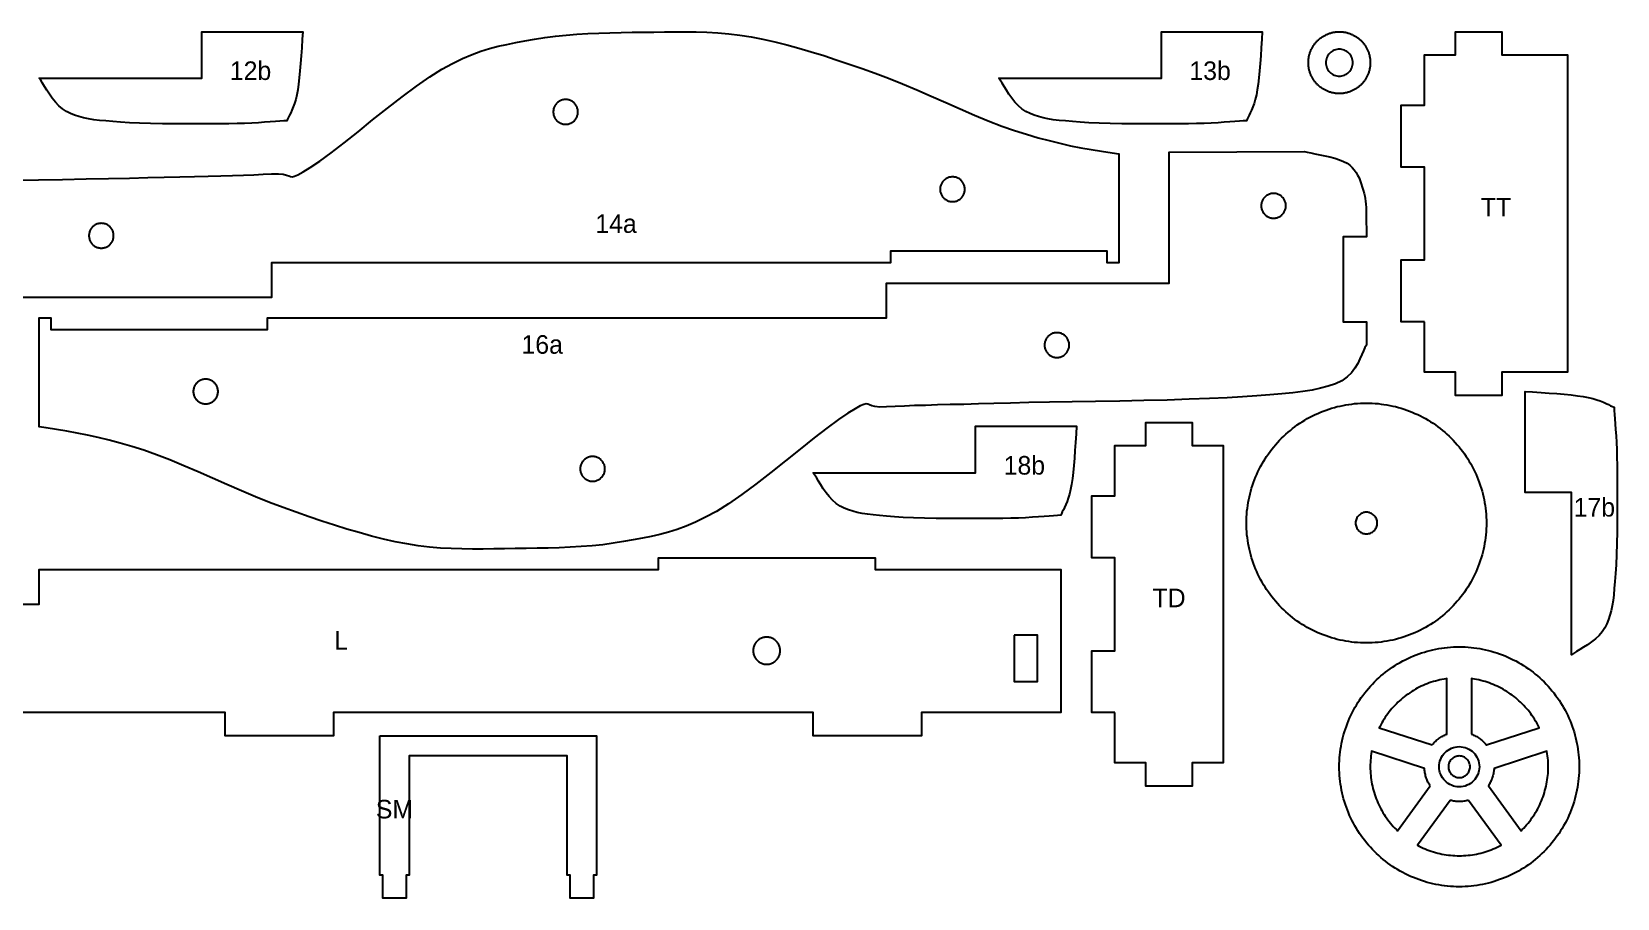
# Model space of a CAD drawing. Header units: metres. Extents: x 6 to 594, y 14 to 134.
# Drawn here: x 389 to 593.9, y 22 to 134 of the extents above; entities that cross this region are included whole.
import ezdxf
from ezdxf.enums import TextEntityAlignment as Align

# ---------------------------------------------------------------- set-up
doc = ezdxf.new("R2010")
doc.units = ezdxf.units.M
doc.layers.add('CORTAR', color=1, linetype='Continuous')
doc.layers.add('GRABAR', color=5, linetype='Continuous')

msp = doc.modelspace()

# ---------------------------------------------------------------- linework, layer by layer
at = {"layer": 'CORTAR'}
for points in [[(386.78, 114.8), (389.89, 114.87), (393.01, 114.92), (396.05, 114.97), (398.96, 115.03), (401.64, 115.08), (404.01, 115.14), (406.15, 115.19), (408.16, 115.24), (410.04, 115.29), (411.81, 115.34), (413.45, 115.38), (414.98, 115.42), (416.4, 115.47), (417.71, 115.52), (418.91, 115.57), (420.01, 115.64), (420.91, 115.65), (421.53, 115.59), (421.94, 115.48), (422.23, 115.36), (422.45, 115.27), (422.68, 115.24), (422.98, 115.31), (423.42, 115.51), (424.08, 115.87), (425.01, 116.44), (426.25, 117.26), (427.73, 118.35), (429.39, 119.65), (431.19, 121.08), (433.08, 122.59), (435, 124.12), (436.9, 125.6), (438.74, 126.97), (440.46, 128.17), (442.01, 129.14), (443.41, 129.9), (444.7, 130.53), (445.92, 131.05), (447.08, 131.47), (448.2, 131.82), (449.31, 132.11), (450.42, 132.36), (451.57, 132.59), (452.76, 132.81), (454.01, 133.04), (455.33, 133.25), (456.69, 133.43), (458.07, 133.57), (459.47, 133.68), (460.89, 133.77), (462.32, 133.83), (463.75, 133.87), (465.18, 133.9), (466.6, 133.92), (468.01, 133.94), (469.4, 133.95), (470.78, 133.98), (472.15, 133.99), (473.52, 134), (474.89, 133.99), (476.27, 133.94), (477.67, 133.86), (479.09, 133.74), (480.53, 133.57), (482.01, 133.34), (483.52, 133.04), (485.05, 132.7), (486.6, 132.31), (488.17, 131.88), (489.76, 131.41), (491.37, 130.91), (493, 130.37), (494.65, 129.81), (496.32, 129.23), (498.01, 128.64), (499.75, 127.99), (501.55, 127.26), (503.39, 126.48), (505.26, 125.66), (507.14, 124.84), (509.01, 124.02), (510.84, 123.22), (512.64, 122.48), (514.37, 121.81), (516.01, 121.24), (517.58, 120.74), (519.07, 120.3), (520.51, 119.92), (521.9, 119.58), (523.26, 119.27), (524.61, 119), (525.94, 118.76), (527.28, 118.54), (528.63, 118.33), (529.51, 118.21), (529.51, 104.14), (528.01, 104.14), (528.01, 105.64), (500.01, 105.64), (500.01, 104.14), (420.01, 104.14), (420.01, 99.64), (383.51, 99.64)], [(354, 60), (390, 60), (390, 64.5), (470, 64.5), (470, 66), (470, 66), (498, 66), (498, 64.5), (522, 64.5), (522, 46), (504, 46), (504, 43), (490, 43), (490, 46), (470, 46), (428, 46), (428, 43), (414, 43), (414, 46), (390, 46), (372, 46)]]:
    msp.add_lwpolyline(points, dxfattribs=at)
for points in [[(423.68, 128.93), (423.6, 128.05), (423.5, 127.24), (423.4, 126.5), (423.28, 125.84), (423.14, 125.25), (422.98, 124.73), (422.82, 124.28), (422.65, 123.88), (422.49, 123.52), (422.34, 123.22), (422.2, 122.95), (422.09, 122.71), (422, 122.5), (421.58, 122.47), (421.08, 122.44), (420.51, 122.39), (419.85, 122.34), (419.12, 122.29), (418.33, 122.24), (417.46, 122.19), (416.54, 122.15), (415.55, 122.12), (414.5, 122.1), (413.33, 122.09), (412, 122.08), (410.56, 122.08), (409.03, 122.08), (407.47, 122.09), (405.91, 122.1), (404.39, 122.13), (402.96, 122.17), (401.65, 122.23), (400.5, 122.3), (399.5, 122.38), (398.6, 122.46), (397.78, 122.54), (397.03, 122.63), (396.34, 122.74), (395.71, 122.87), (395.12, 123.03), (394.56, 123.22), (394.03, 123.44), (393.5, 123.7), (392.99, 124.03), (392.52, 124.44), (392.08, 124.91), (391.68, 125.42), (391.31, 125.94), (390.98, 126.45), (390.68, 126.93), (390.42, 127.37), (390.19, 127.73), (390, 128), (411, 128), (411, 134), (424.04, 134), (423.98, 133.02), (423.91, 131.92), (423.84, 130.88), (423.76, 129.88), (423.68, 128.93)], [(547.68, 128.93), (547.6, 128.05), (547.5, 127.24), (547.4, 126.5), (547.28, 125.84), (547.14, 125.25), (546.98, 124.73), (546.82, 124.28), (546.65, 123.88), (546.49, 123.52), (546.34, 123.22), (546.2, 122.95), (546.09, 122.71), (546, 122.5), (545.58, 122.47), (545.08, 122.44), (544.51, 122.39), (543.85, 122.34), (543.12, 122.29), (542.33, 122.24), (541.46, 122.19), (540.54, 122.15), (539.55, 122.12), (538.5, 122.1), (537.33, 122.09), (536, 122.08), (534.56, 122.08), (533.03, 122.08), (531.47, 122.09), (529.91, 122.1), (528.39, 122.13), (526.96, 122.17), (525.65, 122.23), (524.5, 122.3), (523.5, 122.38), (522.6, 122.46), (521.78, 122.54), (521.03, 122.63), (520.34, 122.74), (519.71, 122.87), (519.12, 123.03), (518.56, 123.22), (518.03, 123.44), (517.5, 123.7), (516.99, 124.03), (516.52, 124.44), (516.08, 124.91), (515.68, 125.42), (515.31, 125.94), (514.98, 126.45), (514.68, 126.93), (514.42, 127.37), (514.19, 127.73), (514, 128), (535, 128), (535, 134), (548.04, 134), (547.98, 133.02), (547.91, 131.92), (547.84, 130.88), (547.76, 129.88), (547.68, 128.93)], [(562, 129.9), (562, 129.8), (561.99, 129.71), (561.98, 129.61), (561.97, 129.51), (561.96, 129.41), (561.94, 129.32), (561.92, 129.22), (561.9, 129.12), (561.88, 129.03), (561.86, 128.93), (561.83, 128.84), (561.8, 128.75), (561.77, 128.65), (561.73, 128.56), (561.7, 128.47), (561.66, 128.38), (561.62, 128.29), (561.57, 128.2), (561.53, 128.11), (561.48, 128.03), (561.43, 127.94), (561.38, 127.86), (561.33, 127.78), (561.27, 127.7), (561.21, 127.62), (561.15, 127.54), (561.09, 127.46), (561.03, 127.39), (560.96, 127.31), (560.9, 127.24), (560.83, 127.17), (560.76, 127.1), (560.69, 127.04), (560.61, 126.97), (560.54, 126.91), (560.46, 126.85), (560.38, 126.79), (560.3, 126.73), (560.22, 126.67), (560.14, 126.62), (560.06, 126.57), (559.97, 126.52), (559.89, 126.47), (559.8, 126.43), (559.71, 126.38), (559.62, 126.34), (559.53, 126.3), (559.44, 126.27), (559.35, 126.23), (559.25, 126.2), (559.16, 126.17), (559.07, 126.14), (558.97, 126.12), (558.88, 126.1), (558.78, 126.08), (558.68, 126.06), (558.59, 126.04), (558.49, 126.03), (558.39, 126.02), (558.29, 126.01), (558.2, 126), (558.1, 126), (558, 126), (557.9, 126), (557.8, 126), (557.71, 126.01), (557.61, 126.02), (557.51, 126.03), (557.41, 126.04), (557.32, 126.06), (557.22, 126.08), (557.12, 126.1), (557.03, 126.12), (556.93, 126.14), (556.84, 126.17), (556.75, 126.2), (556.65, 126.23), (556.56, 126.27), (556.47, 126.3), (556.38, 126.34), (556.29, 126.38), (556.2, 126.43), (556.11, 126.47), (556.03, 126.52), (555.94, 126.57), (555.86, 126.62), (555.78, 126.67), (555.7, 126.73), (555.62, 126.79), (555.54, 126.85), (555.46, 126.91), (555.39, 126.97), (555.31, 127.04), (555.24, 127.1), (555.17, 127.17), (555.1, 127.24), (555.04, 127.31), (554.97, 127.39), (554.91, 127.46), (554.85, 127.54), (554.79, 127.62), (554.73, 127.7), (554.67, 127.78), (554.62, 127.86), (554.57, 127.94), (554.52, 128.03), (554.47, 128.11), (554.43, 128.2), (554.38, 128.29), (554.34, 128.38), (554.3, 128.47), (554.27, 128.56), (554.23, 128.65), (554.2, 128.75), (554.17, 128.84), (554.14, 128.93), (554.12, 129.03), (554.1, 129.12), (554.08, 129.22), (554.06, 129.32), (554.04, 129.41), (554.03, 129.51), (554.02, 129.61), (554.01, 129.71), (554, 129.8), (554, 129.9), (554, 130), (554, 130.1), (554, 130.2), (554.01, 130.29), (554.02, 130.39), (554.03, 130.49), (554.04, 130.59), (554.06, 130.68), (554.08, 130.78), (554.1, 130.88), (554.12, 130.97), (554.14, 131.07), (554.17, 131.16), (554.2, 131.25), (554.23, 131.35), (554.27, 131.44), (554.3, 131.53), (554.34, 131.62), (554.38, 131.71), (554.43, 131.8), (554.47, 131.89), (554.52, 131.97), (554.57, 132.06), (554.62, 132.14), (554.67, 132.22), (554.73, 132.3), (554.79, 132.38), (554.85, 132.46), (554.91, 132.54), (554.97, 132.61), (555.04, 132.69), (555.1, 132.76), (555.17, 132.83), (555.24, 132.9), (555.31, 132.96), (555.39, 133.03), (555.46, 133.09), (555.54, 133.15), (555.62, 133.21), (555.7, 133.27), (555.78, 133.33), (555.86, 133.38), (555.94, 133.43), (556.03, 133.48), (556.11, 133.53), (556.2, 133.57), (556.29, 133.62), (556.38, 133.66), (556.47, 133.7), (556.56, 133.73), (556.65, 133.77), (556.75, 133.8), (556.84, 133.83), (556.93, 133.86), (557.03, 133.88), (557.12, 133.9), (557.22, 133.92), (557.32, 133.94), (557.41, 133.96), (557.51, 133.97), (557.61, 133.98), (557.71, 133.99), (557.8, 134), (557.9, 134), (558, 134), (558.1, 134), (558.2, 134), (558.29, 133.99), (558.39, 133.98), (558.49, 133.97), (558.59, 133.96), (558.68, 133.94), (558.78, 133.92), (558.88, 133.9), (558.97, 133.88), (559.07, 133.86), (559.16, 133.83), (559.25, 133.8), (559.35, 133.77), (559.44, 133.73), (559.53, 133.7), (559.62, 133.66), (559.71, 133.62), (559.8, 133.57), (559.89, 133.53), (559.97, 133.48), (560.06, 133.43), (560.14, 133.38), (560.22, 133.33), (560.3, 133.27), (560.38, 133.21), (560.46, 133.15), (560.54, 133.09), (560.61, 133.03), (560.69, 132.96), (560.76, 132.9), (560.83, 132.83), (560.9, 132.76), (560.96, 132.69), (561.03, 132.61), (561.09, 132.54), (561.15, 132.46), (561.21, 132.38), (561.27, 132.3), (561.33, 132.22), (561.38, 132.14), (561.43, 132.06), (561.48, 131.97), (561.53, 131.89), (561.57, 131.8), (561.62, 131.71), (561.66, 131.62), (561.7, 131.53), (561.73, 131.44), (561.77, 131.35), (561.8, 131.25), (561.83, 131.16), (561.86, 131.07), (561.88, 130.97), (561.9, 130.88), (561.92, 130.78), (561.94, 130.68), (561.96, 130.59), (561.97, 130.49), (561.98, 130.39), (561.99, 130.29), (562, 130.2), (562, 130.1), (562, 130), (562, 129.9)], [(569, 96.5), (566, 96.5), (566, 104.5), (569, 104.5), (569, 116.5), (566, 116.5), (566, 124.5), (569, 124.5), (569, 131), (573, 131), (573, 134), (579, 134), (579, 131), (587.5, 131), (587.5, 90), (579, 90), (579, 87), (573, 87), (573, 90), (569, 90), (569, 96.5)], [(559.74, 130.17), (559.72, 130.34), (559.67, 130.51), (559.62, 130.67), (559.54, 130.82), (559.46, 130.97), (559.35, 131.11), (559.24, 131.24), (559.11, 131.35), (558.97, 131.46), (558.82, 131.54), (558.67, 131.62), (558.51, 131.67), (558.34, 131.72), (558.17, 131.74), (558, 131.75), (557.83, 131.74), (557.66, 131.72), (557.49, 131.67), (557.33, 131.62), (557.18, 131.54), (557.03, 131.46), (556.89, 131.35), (556.76, 131.24), (556.65, 131.11), (556.54, 130.97), (556.46, 130.82), (556.38, 130.67), (556.33, 130.51), (556.28, 130.34), (556.26, 130.17), (556.25, 130), (556.26, 129.83), (556.28, 129.66), (556.33, 129.49), (556.38, 129.33), (556.46, 129.18), (556.54, 129.03), (556.65, 128.89), (556.76, 128.76), (556.89, 128.65), (557.03, 128.54), (557.18, 128.46), (557.33, 128.38), (557.49, 128.33), (557.66, 128.28), (557.83, 128.26), (558, 128.25), (558.17, 128.26), (558.34, 128.28), (558.51, 128.33), (558.67, 128.38), (558.82, 128.46), (558.97, 128.54), (559.11, 128.65), (559.24, 128.76), (559.35, 128.89), (559.46, 129.03), (559.54, 129.18), (559.62, 129.33), (559.67, 129.49), (559.72, 129.66), (559.74, 129.83), (559.75, 130), (559.74, 130.17)], [(459.58, 123.95), (459.56, 124.05), (459.53, 124.15), (459.49, 124.25), (459.45, 124.34), (459.4, 124.44), (459.34, 124.52), (459.28, 124.61), (459.22, 124.69), (459.15, 124.77), (459.07, 124.84), (458.99, 124.9), (458.9, 124.97), (458.81, 125.02), (458.72, 125.07), (458.63, 125.11), (458.53, 125.15), (458.43, 125.18), (458.33, 125.2), (458.22, 125.22), (458.12, 125.23), (458.01, 125.24), (457.91, 125.23), (457.81, 125.22), (457.7, 125.2), (457.6, 125.18), (457.5, 125.15), (457.4, 125.11), (457.31, 125.07), (457.21, 125.02), (457.13, 124.97), (457.04, 124.9), (456.96, 124.84), (456.88, 124.77), (456.81, 124.69), (456.74, 124.61), (456.68, 124.52), (456.63, 124.44), (456.58, 124.34), (456.54, 124.25), (456.5, 124.15), (456.47, 124.05), (456.44, 123.95), (456.43, 123.84), (456.42, 123.74), (456.41, 123.64), (456.42, 123.53), (456.43, 123.43), (456.44, 123.32), (456.47, 123.22), (456.5, 123.12), (456.54, 123.02), (456.58, 122.93), (456.63, 122.84), (456.68, 122.75), (456.74, 122.66), (456.81, 122.58), (456.88, 122.5), (456.96, 122.43), (457.04, 122.37), (457.13, 122.3), (457.21, 122.25), (457.31, 122.2), (457.4, 122.16), (457.5, 122.12), (457.6, 122.09), (457.7, 122.07), (457.81, 122.05), (457.91, 122.04), (458.01, 122.04), (458.12, 122.04), (458.22, 122.05), (458.33, 122.07), (458.43, 122.09), (458.53, 122.12), (458.63, 122.16), (458.72, 122.2), (458.81, 122.25), (458.9, 122.3), (458.99, 122.37), (459.07, 122.43), (459.15, 122.5), (459.22, 122.58), (459.28, 122.66), (459.34, 122.75), (459.4, 122.84), (459.45, 122.93), (459.49, 123.02), (459.53, 123.12), (459.56, 123.22), (459.58, 123.32), (459.6, 123.43), (459.61, 123.53), (459.61, 123.64), (459.61, 123.74), (459.6, 123.84), (459.58, 123.95)], [(559.56, 89.92), (559, 89.38), (558.32, 88.89), (557.5, 88.5), (556.57, 88.19), (555.56, 87.92), (554.48, 87.69), (553.29, 87.5), (552, 87.33), (550.59, 87.19), (549.04, 87.06), (547.36, 86.94), (545.51, 86.82), (543.5, 86.7), (541.21, 86.58), (538.6, 86.49), (535.75, 86.4), (532.73, 86.33), (529.62, 86.27), (526.51, 86.21), (523.46, 86.16), (520.56, 86.11), (517.88, 86.06), (515.5, 86), (513.36, 85.94), (511.36, 85.89), (509.47, 85.84), (507.71, 85.8), (506.06, 85.76), (504.53, 85.71), (503.11, 85.67), (501.8, 85.62), (500.6, 85.56), (499.5, 85.5), (498.61, 85.49), (497.99, 85.55), (497.57, 85.66), (497.28, 85.77), (497.06, 85.86), (496.84, 85.89), (496.54, 85.82), (496.09, 85.63), (495.44, 85.26), (494.5, 84.7), (493.26, 83.87), (491.79, 82.78), (490.12, 81.49), (488.32, 80.05), (486.44, 78.54), (484.52, 77.02), (482.61, 75.54), (480.77, 74.17), (479.05, 72.97), (477.5, 72), (476.11, 71.24), (474.81, 70.61), (473.6, 70.09), (472.44, 69.66), (471.31, 69.31), (470.2, 69.02), (469.09, 68.77), (467.95, 68.55), (466.76, 68.33), (465.5, 68.1), (464.18, 67.88), (462.83, 67.7), (461.45, 67.56), (460.04, 67.45), (458.62, 67.37), (457.2, 67.31), (455.76, 67.27), (454.33, 67.24), (452.91, 67.22), (451.5, 67.2), (450.11, 67.18), (448.73, 67.16), (447.36, 67.14), (446, 67.14), (444.62, 67.15), (443.24, 67.19), (441.85, 67.27), (440.43, 67.39), (438.98, 67.57), (437.5, 67.8), (435.99, 68.09), (434.46, 68.43), (432.91, 68.82), (431.34, 69.26), (429.75, 69.72), (428.14, 70.23), (426.51, 70.76), (424.86, 71.32), (423.19, 71.9), (421.5, 72.5), (419.76, 73.15), (417.96, 73.88), (416.12, 74.66), (414.25, 75.47), (412.38, 76.3), (410.51, 77.12), (408.67, 77.91), (406.88, 78.65), (405.15, 79.32), (403.5, 79.9), (401.94, 80.39), (400.44, 80.83), (399.01, 81.22), (397.61, 81.56), (396.25, 81.86), (394.91, 82.13), (393.57, 82.37), (392.24, 82.6), (390.88, 82.8), (390, 82.93), (390, 97), (391.5, 97), (391.5, 95.5), (419.5, 95.5), (419.5, 97), (499.5, 97), (499.5, 101.5), (536, 101.5), (536, 118.45), (553.5, 118.5), (553.84, 118.42), (554.3, 118.33), (554.85, 118.22), (555.47, 118.1), (556.12, 117.97), (556.78, 117.82), (557.43, 117.64), (558.03, 117.45), (558.56, 117.24), (559, 117), (559.36, 116.74), (559.66, 116.45), (559.93, 116.14), (560.17, 115.82), (560.37, 115.47), (560.55, 115.1), (560.7, 114.72), (560.84, 114.33), (560.97, 113.92), (561.1, 113.5), (561.21, 113.11), (561.3, 112.76), (561.36, 112.43), (561.4, 112.09), (561.43, 111.72), (561.45, 111.29), (561.46, 110.78), (561.47, 110.16), (561.48, 109.41), (561.5, 108.5), (561.51, 107.5), (558.5, 107.5), (558.5, 96.5), (561.51, 96.5), (561.51, 95.7), (561.5, 94.44), (561.5, 93.5), (561.31, 93.19), (561.12, 92.77), (560.91, 92.27), (560.67, 91.71), (560.38, 91.11), (560.01, 90.51), (559.56, 89.92)], [(509.6, 113.84), (509.58, 113.95), (509.56, 114.05), (509.53, 114.15), (509.49, 114.25), (509.45, 114.34), (509.4, 114.44), (509.34, 114.52), (509.28, 114.61), (509.22, 114.69), (509.15, 114.77), (509.07, 114.84), (508.99, 114.9), (508.9, 114.97), (508.81, 115.02), (508.72, 115.07), (508.63, 115.11), (508.53, 115.15), (508.43, 115.18), (508.33, 115.2), (508.22, 115.22), (508.12, 115.23), (508.01, 115.24), (507.91, 115.23), (507.81, 115.22), (507.7, 115.2), (507.6, 115.18), (507.5, 115.15), (507.4, 115.11), (507.31, 115.07), (507.21, 115.02), (507.13, 114.97), (507.04, 114.9), (506.96, 114.84), (506.88, 114.77), (506.81, 114.69), (506.74, 114.61), (506.68, 114.52), (506.63, 114.44), (506.58, 114.34), (506.54, 114.25), (506.5, 114.15), (506.47, 114.05), (506.44, 113.95), (506.43, 113.84), (506.42, 113.74), (506.41, 113.64), (506.42, 113.53), (506.43, 113.43), (506.44, 113.32), (506.47, 113.22), (506.5, 113.12), (506.54, 113.02), (506.58, 112.93), (506.63, 112.84), (506.68, 112.75), (506.74, 112.66), (506.81, 112.58), (506.88, 112.5), (506.96, 112.43), (507.04, 112.37), (507.13, 112.3), (507.21, 112.25), (507.31, 112.2), (507.4, 112.16), (507.5, 112.12), (507.6, 112.09), (507.7, 112.07), (507.81, 112.05), (507.91, 112.04), (508.01, 112.04), (508.12, 112.04), (508.22, 112.05), (508.33, 112.07), (508.43, 112.09), (508.53, 112.12), (508.63, 112.16), (508.72, 112.2), (508.81, 112.25), (508.9, 112.3), (508.99, 112.37), (509.07, 112.43), (509.15, 112.5), (509.22, 112.58), (509.28, 112.66), (509.34, 112.75), (509.4, 112.84), (509.45, 112.93), (509.49, 113.02), (509.53, 113.12), (509.56, 113.22), (509.58, 113.32), (509.6, 113.43), (509.61, 113.53), (509.61, 113.64), (509.61, 113.74), (509.6, 113.84)], [(547.95, 111.09), (547.98, 110.99), (548.02, 110.89), (548.07, 110.79), (548.11, 110.7), (548.17, 110.61), (548.23, 110.53), (548.3, 110.45), (548.37, 110.37), (548.45, 110.3), (548.53, 110.23), (548.61, 110.17), (548.7, 110.11), (548.79, 110.07), (548.89, 110.02), (548.99, 109.98), (549.09, 109.95), (549.19, 109.93), (549.29, 109.91), (549.4, 109.9), (549.5, 109.9), (549.6, 109.9), (549.71, 109.91), (549.81, 109.93), (549.91, 109.95), (550.01, 109.98), (550.11, 110.02), (550.21, 110.07), (550.3, 110.11), (550.39, 110.17), (550.47, 110.23), (550.55, 110.3), (550.63, 110.37), (550.7, 110.45), (550.77, 110.53), (550.83, 110.61), (550.89, 110.7), (550.93, 110.79), (550.98, 110.89), (551.02, 110.99), (551.05, 111.09), (551.07, 111.19), (551.09, 111.29), (551.1, 111.4), (551.1, 111.5), (551.1, 111.6), (551.09, 111.71), (551.07, 111.81), (551.05, 111.91), (551.02, 112.01), (550.98, 112.11), (550.93, 112.21), (550.89, 112.3), (550.83, 112.39), (550.77, 112.47), (550.7, 112.55), (550.63, 112.63), (550.55, 112.7), (550.47, 112.77), (550.39, 112.83), (550.3, 112.89), (550.21, 112.93), (550.11, 112.98), (550.01, 113.02), (549.91, 113.05), (549.81, 113.07), (549.71, 113.09), (549.6, 113.1), (549.5, 113.1), (549.4, 113.1), (549.29, 113.09), (549.19, 113.07), (549.09, 113.05), (548.99, 113.02), (548.89, 112.98), (548.79, 112.93), (548.7, 112.89), (548.61, 112.83), (548.53, 112.77), (548.45, 112.7), (548.37, 112.63), (548.3, 112.55), (548.23, 112.47), (548.17, 112.39), (548.11, 112.3), (548.07, 112.21), (548.02, 112.11), (547.98, 112.01), (547.95, 111.91), (547.93, 111.81), (547.91, 111.71), (547.9, 111.6), (547.9, 111.5), (547.9, 111.4), (547.91, 111.29), (547.93, 111.19), (547.95, 111.09)], [(399.61, 107.74), (399.6, 107.84), (399.58, 107.95), (399.56, 108.05), (399.53, 108.15), (399.49, 108.25), (399.45, 108.34), (399.4, 108.44), (399.34, 108.52), (399.28, 108.61), (399.22, 108.69), (399.15, 108.77), (399.07, 108.84), (398.99, 108.9), (398.9, 108.97), (398.81, 109.02), (398.72, 109.07), (398.63, 109.11), (398.53, 109.15), (398.43, 109.18), (398.33, 109.2), (398.22, 109.22), (398.12, 109.23), (398.01, 109.24), (397.91, 109.23), (397.81, 109.22), (397.7, 109.2), (397.6, 109.18), (397.5, 109.15), (397.4, 109.11), (397.31, 109.07), (397.21, 109.02), (397.13, 108.97), (397.04, 108.9), (396.96, 108.84), (396.88, 108.77), (396.81, 108.69), (396.74, 108.61), (396.68, 108.52), (396.63, 108.44), (396.58, 108.34), (396.54, 108.25), (396.5, 108.15), (396.47, 108.05), (396.44, 107.95), (396.43, 107.84), (396.42, 107.74), (396.41, 107.64), (396.42, 107.53), (396.43, 107.43), (396.44, 107.32), (396.47, 107.22), (396.5, 107.12), (396.54, 107.02), (396.58, 106.93), (396.63, 106.84), (396.68, 106.75), (396.74, 106.66), (396.81, 106.58), (396.88, 106.5), (396.96, 106.43), (397.04, 106.37), (397.13, 106.3), (397.21, 106.25), (397.31, 106.2), (397.4, 106.16), (397.5, 106.12), (397.6, 106.09), (397.7, 106.07), (397.81, 106.05), (397.91, 106.04), (398.01, 106.04), (398.12, 106.04), (398.22, 106.05), (398.33, 106.07), (398.43, 106.09), (398.53, 106.12), (398.63, 106.16), (398.72, 106.2), (398.81, 106.25), (398.9, 106.3), (398.99, 106.37), (399.07, 106.43), (399.15, 106.5), (399.22, 106.58), (399.28, 106.66), (399.34, 106.75), (399.4, 106.84), (399.45, 106.93), (399.49, 107.02), (399.53, 107.12), (399.56, 107.22), (399.58, 107.32), (399.6, 107.43), (399.61, 107.53), (399.61, 107.64), (399.61, 107.74)], [(519.9, 93.4), (519.91, 93.29), (519.93, 93.19), (519.95, 93.09), (519.98, 92.99), (520.02, 92.89), (520.07, 92.79), (520.11, 92.7), (520.17, 92.61), (520.23, 92.53), (520.3, 92.45), (520.37, 92.37), (520.45, 92.3), (520.53, 92.23), (520.61, 92.17), (520.7, 92.11), (520.79, 92.07), (520.89, 92.02), (520.99, 91.98), (521.09, 91.95), (521.19, 91.93), (521.29, 91.91), (521.4, 91.9), (521.5, 91.9), (521.6, 91.9), (521.71, 91.91), (521.81, 91.93), (521.91, 91.95), (522.01, 91.98), (522.11, 92.02), (522.21, 92.07), (522.3, 92.11), (522.39, 92.17), (522.47, 92.23), (522.55, 92.3), (522.63, 92.37), (522.7, 92.45), (522.77, 92.53), (522.83, 92.61), (522.89, 92.7), (522.93, 92.79), (522.98, 92.89), (523.02, 92.99), (523.05, 93.09), (523.07, 93.19), (523.09, 93.29), (523.1, 93.4), (523.1, 93.5), (523.1, 93.6), (523.09, 93.71), (523.07, 93.81), (523.05, 93.91), (523.02, 94.01), (522.98, 94.11), (522.93, 94.21), (522.89, 94.3), (522.83, 94.39), (522.77, 94.47), (522.7, 94.55), (522.63, 94.63), (522.55, 94.7), (522.47, 94.77), (522.39, 94.83), (522.3, 94.89), (522.21, 94.93), (522.11, 94.98), (522.01, 95.02), (521.91, 95.05), (521.81, 95.07), (521.71, 95.09), (521.6, 95.1), (521.5, 95.1), (521.4, 95.1), (521.29, 95.09), (521.19, 95.07), (521.09, 95.05), (520.99, 95.02), (520.89, 94.98), (520.79, 94.93), (520.7, 94.89), (520.61, 94.83), (520.53, 94.77), (520.45, 94.7), (520.37, 94.63), (520.3, 94.55), (520.23, 94.47), (520.17, 94.39), (520.11, 94.3), (520.07, 94.21), (520.02, 94.11), (519.98, 94.01), (519.95, 93.91), (519.93, 93.81), (519.91, 93.71), (519.9, 93.6), (519.9, 93.5), (519.9, 93.4)], [(409.91, 87.29), (409.93, 87.19), (409.95, 87.09), (409.98, 86.99), (410.02, 86.89), (410.07, 86.79), (410.11, 86.7), (410.17, 86.61), (410.23, 86.53), (410.3, 86.45), (410.37, 86.37), (410.45, 86.3), (410.53, 86.23), (410.61, 86.17), (410.7, 86.11), (410.79, 86.07), (410.89, 86.02), (410.99, 85.98), (411.09, 85.95), (411.19, 85.93), (411.29, 85.91), (411.4, 85.9), (411.5, 85.9), (411.6, 85.9), (411.71, 85.91), (411.81, 85.93), (411.91, 85.95), (412.01, 85.98), (412.11, 86.02), (412.21, 86.07), (412.3, 86.11), (412.39, 86.17), (412.47, 86.23), (412.55, 86.3), (412.63, 86.37), (412.7, 86.45), (412.77, 86.53), (412.83, 86.61), (412.89, 86.7), (412.93, 86.79), (412.98, 86.89), (413.02, 86.99), (413.05, 87.09), (413.07, 87.19), (413.09, 87.29), (413.1, 87.4), (413.1, 87.5), (413.1, 87.6), (413.09, 87.71), (413.07, 87.81), (413.05, 87.91), (413.02, 88.01), (412.98, 88.11), (412.93, 88.21), (412.89, 88.3), (412.83, 88.39), (412.77, 88.47), (412.7, 88.55), (412.63, 88.63), (412.55, 88.7), (412.47, 88.77), (412.39, 88.83), (412.3, 88.89), (412.21, 88.93), (412.11, 88.98), (412.01, 89.02), (411.91, 89.05), (411.81, 89.07), (411.71, 89.09), (411.6, 89.1), (411.5, 89.1), (411.4, 89.1), (411.29, 89.09), (411.19, 89.07), (411.09, 89.05), (410.99, 89.02), (410.89, 88.98), (410.79, 88.93), (410.7, 88.89), (410.61, 88.83), (410.53, 88.77), (410.45, 88.7), (410.37, 88.63), (410.3, 88.55), (410.23, 88.47), (410.17, 88.39), (410.11, 88.3), (410.07, 88.21), (410.02, 88.11), (409.98, 88.01), (409.95, 87.91), (409.93, 87.81), (409.91, 87.71), (409.9, 87.6), (409.9, 87.5), (409.9, 87.4), (409.91, 87.29)], [(587.07, 87.14), (587.95, 87.06), (588.76, 86.96), (589.5, 86.86), (590.16, 86.74), (590.75, 86.6), (591.27, 86.44), (591.72, 86.28), (592.12, 86.11), (592.48, 85.95), (592.78, 85.8), (593.05, 85.66), (593.29, 85.55), (593.5, 85.46), (593.53, 85.04), (593.56, 84.54), (593.61, 83.97), (593.66, 83.31), (593.71, 82.58), (593.76, 81.79), (593.81, 80.92), (593.85, 80), (593.88, 79.01), (593.9, 77.96), (593.91, 76.79), (593.92, 75.46), (593.92, 74.02), (593.92, 72.49), (593.91, 70.93), (593.9, 69.37), (593.87, 67.85), (593.83, 66.42), (593.77, 65.11), (593.7, 63.96), (593.62, 62.96), (593.54, 62.06), (593.46, 61.23), (593.37, 60.49), (593.26, 59.8), (593.13, 59.17), (592.97, 58.58), (592.78, 58.02), (592.56, 57.49), (592.3, 56.96), (591.97, 56.45), (591.56, 55.98), (591.09, 55.54), (590.58, 55.14), (590.06, 54.77), (589.55, 54.44), (589.07, 54.14), (588.63, 53.88), (588.27, 53.65), (588, 53.46), (588, 74.46), (582, 74.46), (582, 87.5), (582.98, 87.44), (584.08, 87.37), (585.12, 87.3), (586.12, 87.22), (587.07, 87.14)], [(577, 70.12), (576.98, 69.74), (576.96, 69.36), (576.93, 68.98), (576.88, 68.6), (576.83, 68.23), (576.77, 67.85), (576.7, 67.48), (576.62, 67.1), (576.54, 66.73), (576.44, 66.37), (576.33, 66), (576.22, 65.64), (576.09, 65.28), (575.96, 64.92), (575.82, 64.57), (575.67, 64.22), (575.51, 63.87), (575.34, 63.53), (575.17, 63.19), (574.99, 62.86), (574.79, 62.53), (574.6, 62.21), (574.39, 61.89), (574.17, 61.57), (573.95, 61.27), (573.72, 60.96), (573.48, 60.67), (573.24, 60.38), (572.98, 60.09), (572.73, 59.81), (572.46, 59.54), (572.19, 59.27), (571.91, 59.02), (571.62, 58.76), (571.33, 58.52), (571.04, 58.28), (570.73, 58.05), (570.43, 57.83), (570.11, 57.61), (569.79, 57.4), (569.47, 57.21), (569.14, 57.01), (568.81, 56.83), (568.47, 56.66), (568.13, 56.49), (567.78, 56.33), (567.43, 56.18), (567.08, 56.04), (566.72, 55.91), (566.36, 55.78), (566, 55.67), (565.63, 55.56), (565.27, 55.46), (564.9, 55.38), (564.52, 55.3), (564.15, 55.23), (563.77, 55.17), (563.4, 55.12), (563.02, 55.07), (562.64, 55.04), (562.26, 55.02), (561.88, 55), (561.5, 55), (561.12, 55), (560.74, 55.02), (560.36, 55.04), (559.98, 55.07), (559.6, 55.12), (559.23, 55.17), (558.85, 55.23), (558.48, 55.3), (558.1, 55.38), (557.73, 55.46), (557.37, 55.56), (557, 55.67), (556.64, 55.78), (556.28, 55.91), (555.92, 56.04), (555.57, 56.18), (555.22, 56.33), (554.87, 56.49), (554.53, 56.66), (554.19, 56.83), (553.86, 57.01), (553.53, 57.21), (553.21, 57.4), (552.89, 57.61), (552.57, 57.83), (552.27, 58.05), (551.96, 58.28), (551.67, 58.52), (551.38, 58.76), (551.09, 59.02), (550.81, 59.27), (550.54, 59.54), (550.27, 59.81), (550.02, 60.09), (549.76, 60.38), (549.52, 60.67), (549.28, 60.96), (549.05, 61.27), (548.83, 61.57), (548.61, 61.89), (548.4, 62.21), (548.21, 62.53), (548.01, 62.86), (547.83, 63.19), (547.66, 63.53), (547.49, 63.87), (547.33, 64.22), (547.18, 64.57), (547.04, 64.92), (546.91, 65.28), (546.78, 65.64), (546.67, 66), (546.56, 66.37), (546.46, 66.73), (546.38, 67.1), (546.3, 67.48), (546.23, 67.85), (546.17, 68.23), (546.12, 68.6), (546.07, 68.98), (546.04, 69.36), (546.02, 69.74), (546, 70.12), (546, 70.5), (546, 70.88), (546.02, 71.26), (546.04, 71.64), (546.07, 72.02), (546.12, 72.4), (546.17, 72.77), (546.23, 73.15), (546.3, 73.52), (546.38, 73.9), (546.46, 74.27), (546.56, 74.63), (546.67, 75), (546.78, 75.36), (546.91, 75.72), (547.04, 76.08), (547.18, 76.43), (547.33, 76.78), (547.49, 77.13), (547.66, 77.47), (547.83, 77.81), (548.01, 78.14), (548.21, 78.47), (548.4, 78.79), (548.61, 79.11), (548.83, 79.43), (549.05, 79.73), (549.28, 80.04), (549.52, 80.33), (549.76, 80.62), (550.02, 80.91), (550.27, 81.19), (550.54, 81.46), (550.81, 81.73), (551.09, 81.98), (551.38, 82.24), (551.67, 82.48), (551.96, 82.72), (552.27, 82.95), (552.57, 83.17), (552.89, 83.39), (553.21, 83.6), (553.53, 83.79), (553.86, 83.99), (554.19, 84.17), (554.53, 84.34), (554.87, 84.51), (555.22, 84.67), (555.57, 84.82), (555.92, 84.96), (556.28, 85.09), (556.64, 85.22), (557, 85.33), (557.37, 85.44), (557.73, 85.54), (558.1, 85.62), (558.48, 85.7), (558.85, 85.77), (559.23, 85.83), (559.6, 85.88), (559.98, 85.93), (560.36, 85.96), (560.74, 85.98), (561.12, 86), (561.5, 86), (561.88, 86), (562.26, 85.98), (562.64, 85.96), (563.02, 85.93), (563.4, 85.88), (563.77, 85.83), (564.15, 85.77), (564.52, 85.7), (564.9, 85.62), (565.27, 85.54), (565.63, 85.44), (566, 85.33), (566.36, 85.22), (566.72, 85.09), (567.08, 84.96), (567.43, 84.82), (567.78, 84.67), (568.13, 84.51), (568.47, 84.34), (568.81, 84.17), (569.14, 83.99), (569.47, 83.79), (569.79, 83.6), (570.11, 83.39), (570.43, 83.17), (570.73, 82.95), (571.04, 82.72), (571.33, 82.48), (571.62, 82.24), (571.91, 81.98), (572.19, 81.73), (572.46, 81.46), (572.73, 81.19), (572.98, 80.91), (573.24, 80.62), (573.48, 80.33), (573.72, 80.04), (573.95, 79.73), (574.17, 79.43), (574.39, 79.11), (574.6, 78.79), (574.79, 78.47), (574.99, 78.14), (575.17, 77.81), (575.34, 77.47), (575.51, 77.13), (575.67, 76.78), (575.82, 76.43), (575.96, 76.08), (576.09, 75.72), (576.22, 75.36), (576.33, 75), (576.44, 74.63), (576.54, 74.27), (576.62, 73.9), (576.7, 73.52), (576.77, 73.15), (576.83, 72.77), (576.88, 72.4), (576.93, 72.02), (576.96, 71.64), (576.98, 71.26), (577, 70.88), (577, 70.5), (577, 70.12)], [(523.68, 77.93), (523.6, 77.05), (523.5, 76.24), (523.4, 75.5), (523.28, 74.84), (523.14, 74.25), (522.98, 73.73), (522.82, 73.28), (522.65, 72.88), (522.49, 72.52), (522.34, 72.22), (522.2, 71.95), (522.09, 71.71), (522, 71.5), (521.58, 71.47), (521.08, 71.44), (520.51, 71.39), (519.85, 71.34), (519.12, 71.29), (518.33, 71.24), (517.46, 71.19), (516.54, 71.15), (515.55, 71.12), (514.5, 71.1), (513.33, 71.09), (512, 71.08), (510.56, 71.08), (509.03, 71.08), (507.47, 71.09), (505.91, 71.1), (504.39, 71.13), (502.96, 71.17), (501.65, 71.23), (500.5, 71.3), (499.5, 71.38), (498.6, 71.46), (497.78, 71.54), (497.03, 71.63), (496.34, 71.74), (495.71, 71.87), (495.12, 72.03), (494.56, 72.22), (494.03, 72.44), (493.5, 72.7), (492.99, 73.03), (492.52, 73.44), (492.08, 73.91), (491.68, 74.42), (491.31, 74.94), (490.98, 75.45), (490.68, 75.93), (490.42, 76.37), (490.19, 76.73), (490, 77), (511, 77), (511, 83), (524.04, 83), (523.98, 82.02), (523.91, 80.92), (523.84, 79.88), (523.76, 78.88), (523.68, 77.93)], [(529, 46), (526, 46), (526, 54), (529, 54), (529, 66), (526, 66), (526, 74), (529, 74), (529, 80.5), (533, 80.5), (533, 83.5), (539, 83.5), (539, 80.5), (543, 80.5), (543, 39.5), (539, 39.5), (539, 36.5), (533, 36.5), (533, 39.5), (529, 39.5), (529, 46)], [(459.93, 77.19), (459.95, 77.09), (459.98, 76.99), (460.02, 76.89), (460.07, 76.79), (460.11, 76.7), (460.17, 76.61), (460.23, 76.53), (460.3, 76.45), (460.37, 76.37), (460.45, 76.3), (460.53, 76.23), (460.61, 76.17), (460.7, 76.11), (460.79, 76.07), (460.89, 76.02), (460.99, 75.98), (461.09, 75.95), (461.19, 75.93), (461.29, 75.91), (461.4, 75.9), (461.5, 75.9), (461.6, 75.9), (461.71, 75.91), (461.81, 75.93), (461.91, 75.95), (462.01, 75.98), (462.11, 76.02), (462.21, 76.07), (462.3, 76.11), (462.39, 76.17), (462.47, 76.23), (462.55, 76.3), (462.63, 76.37), (462.7, 76.45), (462.77, 76.53), (462.83, 76.61), (462.89, 76.7), (462.93, 76.79), (462.98, 76.89), (463.02, 76.99), (463.05, 77.09), (463.07, 77.19), (463.09, 77.29), (463.1, 77.4), (463.1, 77.5), (463.1, 77.6), (463.09, 77.71), (463.07, 77.81), (463.05, 77.91), (463.02, 78.01), (462.98, 78.11), (462.93, 78.21), (462.89, 78.3), (462.83, 78.39), (462.77, 78.47), (462.7, 78.55), (462.63, 78.63), (462.55, 78.7), (462.47, 78.77), (462.39, 78.83), (462.3, 78.89), (462.21, 78.93), (462.11, 78.98), (462.01, 79.02), (461.91, 79.05), (461.81, 79.07), (461.71, 79.09), (461.6, 79.1), (461.5, 79.1), (461.4, 79.1), (461.29, 79.09), (461.19, 79.07), (461.09, 79.05), (460.99, 79.02), (460.89, 78.98), (460.79, 78.93), (460.7, 78.89), (460.61, 78.83), (460.53, 78.77), (460.45, 78.7), (460.37, 78.63), (460.3, 78.55), (460.23, 78.47), (460.17, 78.39), (460.11, 78.3), (460.07, 78.21), (460.02, 78.11), (459.98, 78.01), (459.95, 77.91), (459.93, 77.81), (459.91, 77.71), (459.9, 77.6), (459.9, 77.5), (459.9, 77.4), (459.91, 77.29), (459.93, 77.19)], [(562.89, 70.64), (562.87, 70.77), (562.84, 70.91), (562.79, 71.04), (562.73, 71.16), (562.66, 71.28), (562.58, 71.39), (562.49, 71.49), (562.39, 71.58), (562.28, 71.66), (562.16, 71.73), (562.04, 71.79), (561.91, 71.84), (561.77, 71.87), (561.64, 71.89), (561.5, 71.9), (561.36, 71.89), (561.23, 71.87), (561.09, 71.84), (560.96, 71.79), (560.84, 71.73), (560.72, 71.66), (560.61, 71.58), (560.51, 71.49), (560.42, 71.39), (560.34, 71.28), (560.27, 71.16), (560.21, 71.04), (560.16, 70.91), (560.13, 70.77), (560.11, 70.64), (560.1, 70.5), (560.11, 70.36), (560.13, 70.23), (560.16, 70.09), (560.21, 69.96), (560.27, 69.84), (560.34, 69.72), (560.42, 69.61), (560.51, 69.51), (560.61, 69.42), (560.72, 69.34), (560.84, 69.27), (560.96, 69.21), (561.09, 69.16), (561.23, 69.13), (561.36, 69.11), (561.5, 69.1), (561.64, 69.11), (561.77, 69.13), (561.91, 69.16), (562.04, 69.21), (562.16, 69.27), (562.28, 69.34), (562.39, 69.42), (562.49, 69.51), (562.58, 69.61), (562.66, 69.72), (562.73, 69.84), (562.79, 69.96), (562.84, 70.09), (562.87, 70.23), (562.89, 70.36), (562.9, 70.5), (562.89, 70.64)], [(485.75, 54.11), (485.74, 54.23), (485.72, 54.34), (485.69, 54.45), (485.66, 54.56), (485.62, 54.67), (485.57, 54.77), (485.52, 54.88), (485.46, 54.97), (485.39, 55.07), (485.32, 55.15), (485.24, 55.24), (485.15, 55.32), (485.07, 55.39), (484.97, 55.46), (484.88, 55.52), (484.77, 55.57), (484.67, 55.62), (484.56, 55.66), (484.45, 55.69), (484.34, 55.72), (484.23, 55.74), (484.11, 55.75), (484, 55.75), (483.89, 55.75), (483.77, 55.74), (483.66, 55.72), (483.55, 55.69), (483.44, 55.66), (483.33, 55.62), (483.23, 55.57), (483.12, 55.52), (483.03, 55.46), (482.93, 55.39), (482.85, 55.32), (482.76, 55.24), (482.68, 55.15), (482.61, 55.07), (482.54, 54.97), (482.48, 54.88), (482.43, 54.77), (482.38, 54.67), (482.34, 54.56), (482.31, 54.45), (482.28, 54.34), (482.26, 54.23), (482.25, 54.11), (482.25, 54), (482.25, 53.89), (482.26, 53.77), (482.28, 53.66), (482.31, 53.55), (482.34, 53.44), (482.38, 53.33), (482.43, 53.23), (482.48, 53.12), (482.54, 53.03), (482.61, 52.93), (482.68, 52.85), (482.76, 52.76), (482.85, 52.68), (482.93, 52.61), (483.03, 52.54), (483.12, 52.48), (483.23, 52.43), (483.33, 52.38), (483.44, 52.34), (483.55, 52.31), (483.66, 52.28), (483.77, 52.26), (483.89, 52.25), (484, 52.25), (484.11, 52.25), (484.23, 52.26), (484.34, 52.28), (484.45, 52.31), (484.56, 52.34), (484.67, 52.38), (484.77, 52.43), (484.88, 52.48), (484.97, 52.54), (485.07, 52.61), (485.15, 52.68), (485.24, 52.76), (485.32, 52.85), (485.39, 52.93), (485.46, 53.03), (485.52, 53.12), (485.57, 53.23), (485.62, 53.33), (485.66, 53.44), (485.69, 53.55), (485.72, 53.66), (485.74, 53.77), (485.75, 53.89), (485.75, 54), (485.75, 54.11)], [(516, 56), (516, 50), (519, 50), (519, 56), (516, 56)], [(588.98, 38.24), (588.96, 37.86), (588.93, 37.48), (588.88, 37.1), (588.83, 36.73), (588.77, 36.35), (588.7, 35.98), (588.62, 35.6), (588.54, 35.23), (588.44, 34.87), (588.33, 34.5), (588.22, 34.14), (588.09, 33.78), (587.96, 33.42), (587.82, 33.07), (587.67, 32.72), (587.51, 32.37), (587.34, 32.03), (587.17, 31.69), (586.99, 31.36), (586.79, 31.03), (586.6, 30.71), (586.39, 30.39), (586.17, 30.07), (585.95, 29.77), (585.72, 29.46), (585.48, 29.17), (585.24, 28.88), (584.98, 28.59), (584.73, 28.31), (584.46, 28.04), (584.19, 27.77), (583.91, 27.52), (583.62, 27.26), (583.33, 27.02), (583.04, 26.78), (582.73, 26.55), (582.43, 26.33), (582.11, 26.11), (581.79, 25.9), (581.47, 25.71), (581.14, 25.51), (580.81, 25.33), (580.47, 25.16), (580.13, 24.99), (579.78, 24.83), (579.43, 24.68), (579.08, 24.54), (578.72, 24.41), (578.36, 24.28), (578, 24.17), (577.63, 24.06), (577.27, 23.96), (576.9, 23.88), (576.52, 23.8), (576.15, 23.73), (575.77, 23.67), (575.4, 23.62), (575.02, 23.57), (574.64, 23.54), (574.26, 23.52), (573.88, 23.5), (573.5, 23.5), (573.12, 23.5), (572.74, 23.52), (572.36, 23.54), (571.98, 23.57), (571.6, 23.62), (571.23, 23.67), (570.85, 23.73), (570.48, 23.8), (570.1, 23.88), (569.73, 23.96), (569.37, 24.06), (569, 24.17), (568.64, 24.28), (568.28, 24.41), (567.92, 24.54), (567.57, 24.68), (567.22, 24.83), (566.87, 24.99), (566.53, 25.16), (566.19, 25.33), (565.86, 25.51), (565.53, 25.71), (565.21, 25.9), (564.89, 26.11), (564.57, 26.33), (564.27, 26.55), (563.96, 26.78), (563.67, 27.02), (563.38, 27.26), (563.09, 27.52), (562.81, 27.77), (562.54, 28.04), (562.27, 28.31), (562.02, 28.59), (561.76, 28.88), (561.52, 29.17), (561.28, 29.46), (561.05, 29.77), (560.83, 30.07), (560.61, 30.39), (560.4, 30.71), (560.21, 31.03), (560.01, 31.36), (559.83, 31.69), (559.66, 32.03), (559.49, 32.37), (559.33, 32.72), (559.18, 33.07), (559.04, 33.42), (558.91, 33.78), (558.78, 34.14), (558.67, 34.5), (558.56, 34.87), (558.46, 35.23), (558.38, 35.6), (558.3, 35.98), (558.23, 36.35), (558.17, 36.73), (558.12, 37.1), (558.07, 37.48), (558.04, 37.86), (558.02, 38.24), (558, 38.62), (558, 39), (558, 39.38), (558.02, 39.76), (558.04, 40.14), (558.07, 40.52), (558.12, 40.9), (558.17, 41.27), (558.23, 41.65), (558.3, 42.02), (558.38, 42.4), (558.46, 42.77), (558.56, 43.13), (558.67, 43.5), (558.78, 43.86), (558.91, 44.22), (559.04, 44.58), (559.18, 44.93), (559.33, 45.28), (559.49, 45.63), (559.66, 45.97), (559.83, 46.31), (560.01, 46.64), (560.21, 46.97), (560.4, 47.29), (560.61, 47.61), (560.83, 47.93), (561.05, 48.23), (561.28, 48.54), (561.52, 48.83), (561.76, 49.12), (562.02, 49.41), (562.27, 49.69), (562.54, 49.96), (562.81, 50.23), (563.09, 50.48), (563.38, 50.74), (563.67, 50.98), (563.96, 51.22), (564.27, 51.45), (564.57, 51.67), (564.89, 51.89), (565.21, 52.1), (565.53, 52.29), (565.86, 52.49), (566.19, 52.67), (566.53, 52.84), (566.87, 53.01), (567.22, 53.17), (567.57, 53.32), (567.92, 53.46), (568.28, 53.59), (568.64, 53.72), (569, 53.83), (569.37, 53.94), (569.73, 54.04), (570.1, 54.12), (570.48, 54.2), (570.85, 54.27), (571.23, 54.33), (571.6, 54.38), (571.98, 54.43), (572.36, 54.46), (572.74, 54.48), (573.12, 54.5), (573.5, 54.5), (573.88, 54.5), (574.26, 54.48), (574.64, 54.46), (575.02, 54.43), (575.4, 54.38), (575.77, 54.33), (576.15, 54.27), (576.52, 54.2), (576.9, 54.12), (577.27, 54.04), (577.63, 53.94), (578, 53.83), (578.36, 53.72), (578.72, 53.59), (579.08, 53.46), (579.43, 53.32), (579.78, 53.17), (580.13, 53.01), (580.47, 52.84), (580.81, 52.67), (581.14, 52.49), (581.47, 52.29), (581.79, 52.1), (582.11, 51.89), (582.43, 51.67), (582.73, 51.45), (583.04, 51.22), (583.33, 50.98), (583.62, 50.74), (583.91, 50.48), (584.19, 50.23), (584.46, 49.96), (584.73, 49.69), (584.98, 49.41), (585.24, 49.12), (585.48, 48.83), (585.72, 48.54), (585.95, 48.23), (586.17, 47.93), (586.39, 47.61), (586.6, 47.29), (586.79, 46.97), (586.99, 46.64), (587.17, 46.31), (587.34, 45.97), (587.51, 45.63), (587.67, 45.28), (587.82, 44.93), (587.96, 44.58), (588.09, 44.22), (588.22, 43.86), (588.33, 43.5), (588.44, 43.13), (588.54, 42.77), (588.62, 42.4), (588.7, 42.02), (588.77, 41.65), (588.83, 41.27), (588.88, 40.9), (588.93, 40.52), (588.96, 40.14), (588.98, 39.76), (589, 39.38), (589, 39), (589, 38.62), (588.98, 38.24)], [(569.99, 41.82), (570.02, 41.85), (570.12, 41.97), (570.22, 42.08), (570.32, 42.18), (570.42, 42.28), (570.53, 42.38), (570.65, 42.48), (570.76, 42.57), (570.88, 42.66), (571, 42.74), (571.12, 42.82), (571.25, 42.9), (571.38, 42.97), (571.51, 43.04), (571.64, 43.1), (571.78, 43.16), (571.9, 43.21), (571.9, 50.39), (571.81, 50.38), (571.53, 50.33), (571.26, 50.28), (570.98, 50.22), (570.71, 50.16), (570.43, 50.08), (570.16, 50), (569.89, 49.92), (569.63, 49.83), (569.36, 49.73), (569.1, 49.62), (568.84, 49.51), (568.58, 49.4), (568.33, 49.27), (568.08, 49.14), (567.83, 49.01), (567.59, 48.86), (567.35, 48.72), (567.11, 48.56), (566.88, 48.4), (566.65, 48.24), (566.42, 48.07), (566.2, 47.89), (565.99, 47.71), (565.78, 47.52), (565.57, 47.33), (565.37, 47.13), (565.17, 46.93), (564.98, 46.72), (564.79, 46.51), (564.61, 46.3), (564.43, 46.08), (564.26, 45.85), (564.1, 45.62), (563.94, 45.39), (563.78, 45.15), (563.64, 44.91), (563.49, 44.67), (563.36, 44.42), (563.23, 44.17), (563.16, 44.04), (569.99, 41.82)], [(575.1, 43.21), (575.22, 43.16), (575.36, 43.1), (575.49, 43.04), (575.62, 42.97), (575.75, 42.9), (575.88, 42.82), (576, 42.74), (576.12, 42.66), (576.24, 42.57), (576.35, 42.48), (576.47, 42.38), (576.58, 42.28), (576.68, 42.18), (576.78, 42.08), (576.88, 41.97), (576.98, 41.85), (577.01, 41.82), (583.84, 44.04), (583.77, 44.17), (583.64, 44.42), (583.51, 44.67), (583.36, 44.91), (583.22, 45.15), (583.06, 45.39), (582.9, 45.62), (582.74, 45.85), (582.57, 46.08), (582.39, 46.3), (582.21, 46.51), (582.02, 46.72), (581.83, 46.93), (581.63, 47.13), (581.43, 47.33), (581.22, 47.52), (581.01, 47.71), (580.8, 47.89), (580.58, 48.07), (580.35, 48.24), (580.12, 48.4), (579.89, 48.56), (579.65, 48.72), (579.41, 48.86), (579.17, 49.01), (578.92, 49.14), (578.67, 49.27), (578.42, 49.4), (578.16, 49.51), (577.9, 49.62), (577.64, 49.73), (577.37, 49.83), (577.11, 49.92), (576.84, 50), (576.57, 50.08), (576.29, 50.16), (576.02, 50.22), (575.74, 50.28), (575.47, 50.33), (575.19, 50.38), (575.1, 50.39), (575.1, 43.21)], [(434, 43), (462, 43), (462, 25), (461.6, 25), (461.6, 22), (458.6, 22), (458.6, 25), (458.2, 25), (458.2, 40.4), (437.8, 40.4), (437.8, 25), (437.4, 25), (437.4, 22), (434.4, 22), (434.4, 25), (434, 25), (434, 43)], [(569.73, 36.54), (569.68, 36.62), (569.6, 36.75), (569.53, 36.88), (569.46, 37.01), (569.4, 37.14), (569.34, 37.28), (569.29, 37.41), (569.24, 37.55), (569.19, 37.69), (569.15, 37.84), (569.12, 37.98), (569.09, 38.12), (569.06, 38.27), (569.04, 38.41), (569.02, 38.56), (569.01, 38.71), (569.01, 38.78), (562.18, 41), (562.17, 40.97), (562.12, 40.69), (562.09, 40.41), (562.06, 40.13), (562.03, 39.85), (562.01, 39.56), (562, 39.28), (562, 39), (562, 38.72), (562.01, 38.44), (562.03, 38.15), (562.06, 37.87), (562.09, 37.59), (562.12, 37.31), (562.17, 37.03), (562.22, 36.76), (562.28, 36.48), (562.34, 36.21), (562.42, 35.93), (562.5, 35.66), (562.58, 35.39), (562.67, 35.13), (562.77, 34.86), (562.88, 34.6), (562.99, 34.34), (563.1, 34.08), (563.23, 33.83), (563.36, 33.58), (563.49, 33.33), (563.64, 33.09), (563.78, 32.85), (563.94, 32.61), (564.1, 32.38), (564.26, 32.15), (564.43, 31.92), (564.61, 31.7), (564.79, 31.49), (564.98, 31.28), (565.17, 31.07), (565.37, 30.87), (565.51, 30.73), (569.73, 36.54)], [(585, 39), (585, 39.28), (584.99, 39.56), (584.97, 39.85), (584.94, 40.13), (584.91, 40.41), (584.88, 40.69), (584.83, 40.97), (584.82, 41), (577.99, 38.78), (577.99, 38.71), (577.98, 38.56), (577.96, 38.41), (577.94, 38.27), (577.91, 38.12), (577.88, 37.98), (577.85, 37.84), (577.81, 37.69), (577.76, 37.55), (577.71, 37.41), (577.66, 37.28), (577.6, 37.14), (577.54, 37.01), (577.47, 36.88), (577.4, 36.75), (577.32, 36.62), (577.27, 36.54), (581.49, 30.73), (581.63, 30.87), (581.83, 31.07), (582.02, 31.28), (582.21, 31.49), (582.39, 31.7), (582.57, 31.92), (582.74, 32.15), (582.9, 32.38), (583.06, 32.61), (583.22, 32.85), (583.36, 33.09), (583.51, 33.33), (583.64, 33.58), (583.77, 33.83), (583.9, 34.08), (584.01, 34.34), (584.12, 34.6), (584.23, 34.86), (584.33, 35.13), (584.42, 35.39), (584.5, 35.66), (584.58, 35.93), (584.66, 36.21), (584.72, 36.48), (584.78, 36.76), (584.83, 37.03), (584.88, 37.31), (584.91, 37.59), (584.94, 37.87), (584.97, 38.15), (584.99, 38.44), (585, 38.72), (585, 39)], [(574.89, 39.14), (574.87, 39.27), (574.84, 39.41), (574.79, 39.54), (574.73, 39.66), (574.66, 39.78), (574.58, 39.89), (574.49, 39.99), (574.39, 40.08), (574.28, 40.16), (574.16, 40.23), (574.04, 40.29), (573.91, 40.34), (573.77, 40.37), (573.64, 40.39), (573.5, 40.4), (573.36, 40.39), (573.23, 40.37), (573.09, 40.34), (572.96, 40.29), (572.84, 40.23), (572.72, 40.16), (572.61, 40.08), (572.51, 39.99), (572.42, 39.89), (572.34, 39.78), (572.27, 39.66), (572.21, 39.54), (572.16, 39.41), (572.13, 39.27), (572.11, 39.14), (572.1, 39), (572.11, 38.86), (572.13, 38.73), (572.16, 38.59), (572.21, 38.46), (572.27, 38.34), (572.34, 38.22), (572.42, 38.11), (572.51, 38.01), (572.61, 37.92), (572.72, 37.84), (572.84, 37.77), (572.96, 37.71), (573.09, 37.66), (573.23, 37.63), (573.36, 37.61), (573.5, 37.6), (573.64, 37.61), (573.77, 37.63), (573.91, 37.66), (574.04, 37.71), (574.16, 37.77), (574.28, 37.84), (574.39, 37.92), (574.49, 38.01), (574.58, 38.11), (574.66, 38.22), (574.73, 38.34), (574.79, 38.46), (574.84, 38.59), (574.87, 38.73), (574.89, 38.86), (574.9, 39), (574.89, 39.14)], [(574.68, 34.66), (574.66, 34.65), (574.52, 34.62), (574.38, 34.59), (574.23, 34.56), (574.09, 34.54), (573.94, 34.52), (573.79, 34.51), (573.65, 34.5), (573.5, 34.5), (573.35, 34.5), (573.21, 34.51), (573.06, 34.52), (572.91, 34.54), (572.77, 34.56), (572.62, 34.59), (572.48, 34.62), (572.34, 34.65), (572.32, 34.66), (568.1, 28.85), (568.33, 28.73), (568.58, 28.6), (568.84, 28.49), (569.1, 28.38), (569.36, 28.27), (569.63, 28.17), (569.89, 28.08), (570.16, 28), (570.43, 27.92), (570.71, 27.84), (570.98, 27.78), (571.26, 27.72), (571.53, 27.67), (571.81, 27.62), (572.09, 27.59), (572.37, 27.56), (572.65, 27.53), (572.94, 27.51), (573.22, 27.5), (573.5, 27.5), (573.78, 27.5), (574.06, 27.51), (574.35, 27.53), (574.63, 27.56), (574.91, 27.59), (575.19, 27.62), (575.47, 27.67), (575.74, 27.72), (576.02, 27.78), (576.29, 27.84), (576.57, 27.92), (576.84, 28), (577.11, 28.08), (577.37, 28.17), (577.64, 28.27), (577.9, 28.38), (578.16, 28.49), (578.42, 28.6), (578.67, 28.73), (578.9, 28.85), (574.68, 34.66)]]:
    msp.add_lwpolyline(points, close=True, dxfattribs=at)
at = {"layer": 'GRABAR'}
msp.add_lwpolyline([(576.1, 39), (576.09, 38.75), (576.05, 38.49), (575.99, 38.25), (575.9, 38.01), (575.79, 37.77), (575.66, 37.56), (575.51, 37.35), (575.34, 37.16), (575.15, 36.99), (574.94, 36.84), (574.73, 36.71), (574.49, 36.6), (574.25, 36.51), (574.01, 36.45), (573.75, 36.41), (573.5, 36.4), (573.25, 36.41), (572.99, 36.45), (572.75, 36.51), (572.51, 36.6), (572.27, 36.71), (572.06, 36.84), (571.85, 36.99), (571.66, 37.16), (571.49, 37.35), (571.34, 37.56), (571.21, 37.77), (571.1, 38.01), (571.01, 38.25), (570.95, 38.49), (570.91, 38.75), (570.9, 39), (570.91, 39.25), (570.95, 39.51), (571.01, 39.75), (571.1, 39.99), (571.21, 40.23), (571.34, 40.44), (571.49, 40.65), (571.66, 40.84), (571.85, 41.01), (572.06, 41.16), (572.27, 41.29), (572.51, 41.4), (572.75, 41.49), (572.99, 41.55), (573.25, 41.59), (573.5, 41.6), (573.75, 41.59), (574.01, 41.55), (574.25, 41.49), (574.49, 41.4), (574.73, 41.29), (574.94, 41.16), (575.15, 41.01), (575.34, 40.84), (575.51, 40.65), (575.66, 40.44), (575.79, 40.23), (575.9, 39.99), (575.99, 39.75), (576.05, 39.51), (576.09, 39.25), (576.1, 39)], close=True, dxfattribs=at)

# ---------------------------------------------------------------- texts
for s, p in [('12b', (417.3, 127.04)), ('13b', (541.3, 127.04)), ('TT', (578.25, 109.4)), ('14a', (464.53, 107.28)), ('16a', (454.99, 91.66)), ('18b', (517.3, 76.04)), ('17b', (590.96, 70.62)), ('TD', (536, 58.9)), ('L', (429, 53.42)), ('SM', (435.9, 31.6))]:
    msp.add_text(s, height=2.4, dxfattribs=at).set_placement(p, align=Align.BOTTOM_CENTER)

doc.saveas('drawing.dxf')
